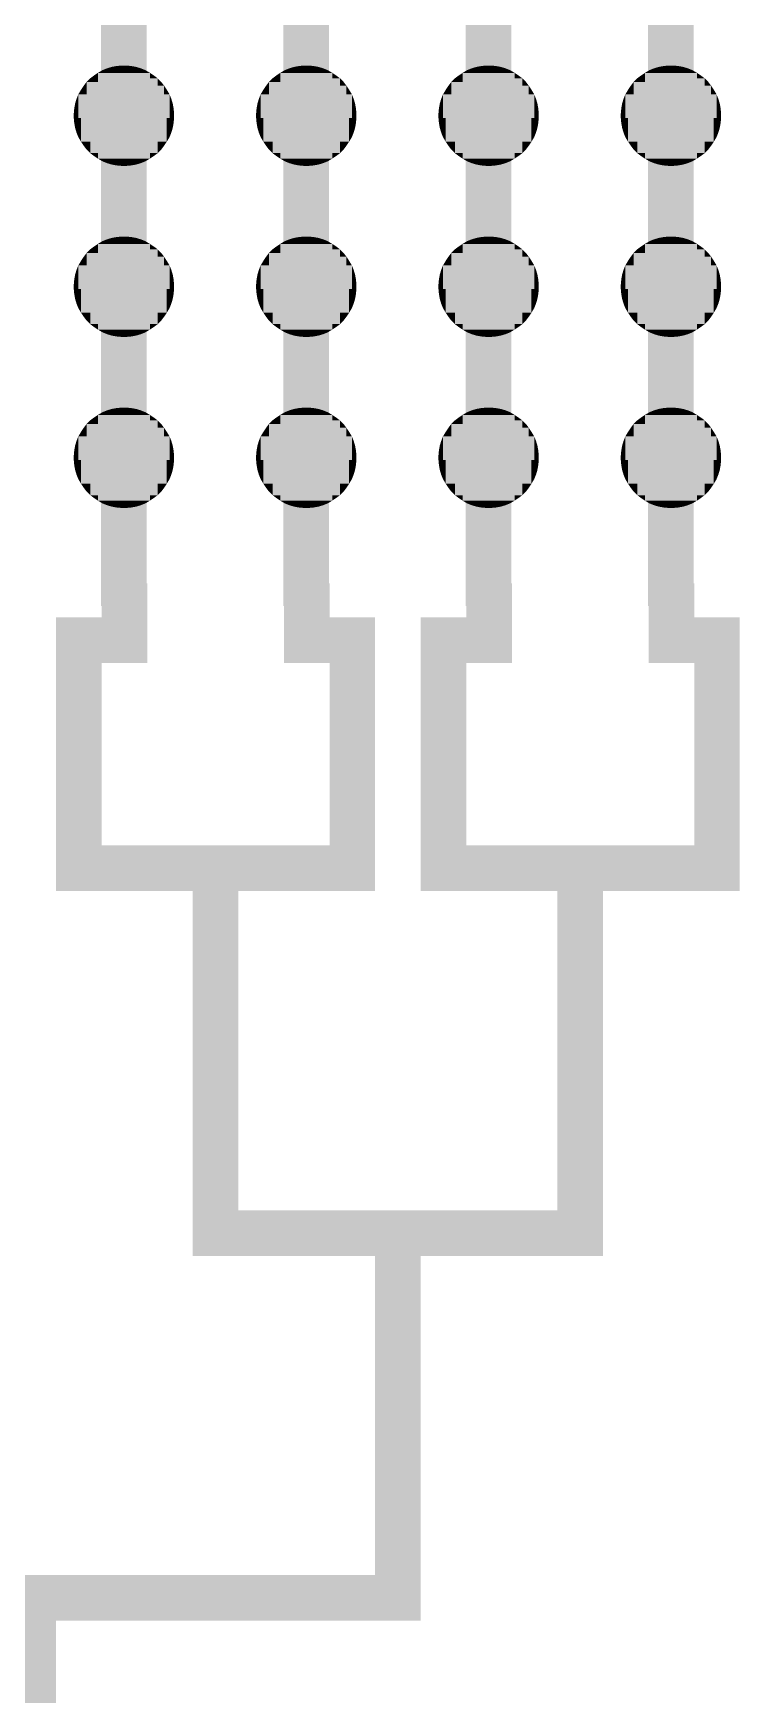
# Model space of a CAD drawing. Extents: x -40166 to 40284, y -45890 to 44060.
# Drawn here: x -35915 to -34365, y 10923 to 14566 of the extents above; entities that cross this region are included whole.
import ezdxf

# ---------------------------------------------------------------- set-up
doc = ezdxf.new("R2010")
doc.units = 0
for name, color, linetype in [('10', 12, 'CONTINUOUS'), ('11', 13, 'CONTINUOUS'), ('12', 14, 'CONTINUOUS'), ('13', 15, 'CONTINUOUS'), ('14', 16, 'CONTINUOUS'), ('15', 17, 'CONTINUOUS'), ('16', 18, 'CONTINUOUS'), ('17', 19, 'CONTINUOUS'), ('18', 20, 'CONTINUOUS'), ('19', 21, 'CONTINUOUS'), ('20', 22, 'CONTINUOUS'), ('21', 23, 'CONTINUOUS'), ('22', 24, 'CONTINUOUS'), ('23', 25, 'CONTINUOUS'), ('24', 26, 'CONTINUOUS'), ('25', 27, 'CONTINUOUS'), ('26', 28, 'CONTINUOUS'), ('27', 29, 'CONTINUOUS'), ('28', 30, 'CONTINUOUS'), ('29', 31, 'CONTINUOUS'), ('3', 6, 'CONTINUOUS'), ('30', 32, 'CONTINUOUS'), ('31', 33, 'CONTINUOUS'), ('32', 34, 'CONTINUOUS'), ('33', 35, 'CONTINUOUS'), ('34', 36, 'CONTINUOUS'), ('35', 37, 'CONTINUOUS'), ('36', 38, 'CONTINUOUS'), ('37', 39, 'CONTINUOUS'), ('38', 40, 'CONTINUOUS'), ('39', 41, 'CONTINUOUS'), ('40', 42, 'CONTINUOUS'), ('41', 43, 'CONTINUOUS'), ('42', 44, 'CONTINUOUS'), ('43', 45, 'CONTINUOUS'), ('44', 46, 'CONTINUOUS'), ('45', 47, 'CONTINUOUS'), ('46', 48, 'CONTINUOUS'), ('47', 49, 'CONTINUOUS'), ('48', 50, 'CONTINUOUS'), ('49', 51, 'CONTINUOUS'), ('5', 7, 'CONTINUOUS'), ('50', 52, 'CONTINUOUS'), ('6', 8, 'CONTINUOUS'), ('7', 9, 'CONTINUOUS'), ('8', 10, 'CONTINUOUS'), ('9', 11, 'CONTINUOUS'), ('L1D0_square', 2, 'CONTINUOUS'), ('L2D0_round', 3, 'CONTINUOUS')]:
    doc.layers.add(name, color=color, linetype=linetype)

# ---------------------------------------------------------------- blocks, each defined once
blk = doc.blocks.new('CIRCLE$5')
at = {"layer": 'L1D0_square'}
for points in [[(-27, 107), (-16, 109), (-5, 107), (-5, 110)], [(-5, 107), (-5, 110), (5, 107), (5, 110)], [(5, 107), (5, 110), (16, 107), (16, 109)], [(-94, 57), (-88, 66), (-82, 57), (-82, 74)], [(-82, 74), (-74, 82), (-57, 74), (-57, 82)], [(-82, 47), (-82, 74), (-5, 47), (-5, 74)], [(-74, 82), (-66, 88), (-57, 82), (-57, 94)], [(-57, 94), (-47, 100), (-27, 94), (-27, 100)], [(-57, 74), (-57, 94), (-5, 74), (-5, 94)], [(-47, 100), (-37, 104), (-27, 100), (-27, 107)], [(-27, 94), (-27, 107), (-5, 94), (-5, 107)], [(-5, 94), (-5, 107), (27, 94), (27, 107)], [(-5, 82), (-5, 94), (57, 82), (57, 94)], [(-5, 66), (-5, 82), (74, 66), (74, 82)], [(16, 107), (16, 109), (27, 107)], [(27, 100), (27, 107), (47, 100), (37, 104)], [(27, 94), (27, 100), (57, 94), (47, 100)], [(57, 82), (57, 94), (74, 82), (66, 88)], [(74, 66), (74, 82), (88, 66), (82, 74)], [(-107, 27), (-104, 37), (-100, 27), (-100, 47)], [(-100, 47), (-94, 57), (-82, 47), (-82, 57)], [(-100, -5), (-100, 47), (100, -5), (100, 47)], [(-5, 47), (-5, 66), (88, 47), (88, 66)], [(88, 47), (88, 66), (100, 47), (94, 57)], [(100, 27), (100, 47), (107, 27), (104, 37)], [(-110, 5), (-109, 16), (-100, 5), (-100, 16)], [(-110, -5), (-110, 5), (-100, -5), (-100, 5)], [(-109, 16), (-107, 27), (-100, 16), (-100, 27)], [(100, 16), (100, 27), (109, 16), (107, 27)], [(100, 5), (100, 16), (110, 5), (109, 16)], [(100, -5), (100, 5), (110, -5), (110, 5)], [(-109, -16), (-110, -5), (-94, -16), (-94, -5)], [(-107, -27), (-109, -16), (-94, -27), (-94, -16)], [(-104, -37), (-107, -27), (-94, -37), (-94, -27)], [(-94, -57), (-94, -5), (94, -57), (94, -5)], [(94, -16), (94, -5), (109, -16), (110, -5)], [(94, -27), (94, -16), (107, -27), (109, -16)], [(94, -37), (94, -27), (104, -37), (107, -27)], [(-100, -47), (-104, -37), (-94, -47), (-94, -37)], [(-94, -57), (-100, -47), (-94, -47)], [(-88, -66), (-94, -57), (-74, -66), (-74, -57)], [(-82, -74), (-88, -66), (-74, -74), (-74, -66)], [(-74, -82), (-74, -57), (-5, -82), (-5, -57)], [(-5, -82), (-5, -57), (74, -82), (74, -57)], [(74, -66), (74, -57), (88, -66), (94, -57)], [(74, -82), (74, -66), (82, -74), (88, -66)], [(94, -57), (94, -37), (100, -47), (104, -37)], [(-74, -82), (-82, -74), (-74, -74)], [(-57, -94), (-66, -88), (-57, -82), (-74, -82)], [(-57, -94), (-57, -82), (-5, -94), (-5, -82)], [(-47, -100), (-57, -94), (-27, -100), (-27, -94)], [(-27, -107), (-37, -104), (-27, -100), (-47, -100)], [(-27, -107), (-27, -94), (-5, -107), (-5, -94)], [(-5, -110), (-16, -109), (-5, -107), (-27, -107)], [(-5, -94), (-5, -82), (57, -94), (57, -82)], [(-5, -107), (-5, -94), (27, -107), (27, -94)], [(-5, -110), (-5, -107), (5, -110), (5, -107)], [(5, -110), (5, -107), (16, -109), (16, -107)], [(16, -109), (16, -107), (27, -107)], [(27, -100), (27, -94), (47, -100), (57, -94)], [(27, -107), (27, -100), (37, -104), (47, -100)], [(57, -94), (57, -82), (66, -88), (74, -82)]]:
    blk.add_solid(points, dxfattribs=at)
blk = doc.blocks.new('chamber')
at = {"layer": '10'}
for points in [[(-85, -250), (-85, 25), (-84, -250), (-84, 25)], [(-67, -250), (-67, 25), (-66, -250), (-66, 25)]]:
    blk.add_solid(points, dxfattribs=at)
at = {"layer": '11'}
for points in [[(-86, -250), (-86, 25), (-85, -250), (-85, 25)], [(-66, -250), (-66, 25), (-65, -250), (-65, 25)]]:
    blk.add_solid(points, dxfattribs=at)
at = {"layer": '12'}
for points in [[(-87, -250), (-87, 25), (-86, -250), (-86, 25)], [(-65, -250), (-65, 25), (-64, -250), (-64, 25)]]:
    blk.add_solid(points, dxfattribs=at)
at = {"layer": '13'}
for points in [[(-88, -250), (-88, 25), (-87, -250), (-87, 25)], [(-64, -250), (-64, 25), (-63, -250), (-63, 25)]]:
    blk.add_solid(points, dxfattribs=at)
at = {"layer": '14'}
for points in [[(-89, -250), (-89, 25), (-88, -250), (-88, 25)], [(-63, -250), (-63, 25), (-62, -250), (-62, 25)]]:
    blk.add_solid(points, dxfattribs=at)
at = {"layer": '15'}
for points in [[(-90, -250), (-90, 25), (-89, -250), (-89, 25)], [(-62, -250), (-62, 25), (-61, -250), (-61, 25)]]:
    blk.add_solid(points, dxfattribs=at)
at = {"layer": '16'}
for points in [[(-91, -250), (-91, 25), (-90, -250), (-90, 25)], [(-61, -250), (-61, 25), (-60, -250), (-60, 25)]]:
    blk.add_solid(points, dxfattribs=at)
at = {"layer": '17'}
for points in [[(-92, -250), (-92, 25), (-91, -250), (-91, 25)], [(-60, -250), (-60, 25), (-59, -250), (-59, 25)]]:
    blk.add_solid(points, dxfattribs=at)
at = {"layer": '18'}
for points in [[(-93, -250), (-93, 25), (-92, -250), (-92, 25)], [(-59, -250), (-59, 25), (-58, -250), (-58, 25)]]:
    blk.add_solid(points, dxfattribs=at)
at = {"layer": '19'}
for points in [[(-94, -250), (-94, 25), (-93, -250), (-93, 25)], [(-58, -250), (-58, 25), (-57, -250), (-57, 25)]]:
    blk.add_solid(points, dxfattribs=at)
at = {"layer": '20'}
for points in [[(-95, -250), (-95, 25), (-94, -250), (-94, 25)], [(-57, -250), (-57, 25), (-56, -250), (-56, 25)]]:
    blk.add_solid(points, dxfattribs=at)
at = {"layer": '21'}
for points in [[(-96, -250), (-96, 25), (-95, -250), (-95, 25)], [(-56, -250), (-56, 25), (-55, -250), (-55, 25)]]:
    blk.add_solid(points, dxfattribs=at)
at = {"layer": '22'}
for points in [[(-97, -250), (-97, 25), (-96, -250), (-96, 25)], [(-55, -250), (-55, 25), (-54, -250), (-54, 25)]]:
    blk.add_solid(points, dxfattribs=at)
at = {"layer": '23'}
for points in [[(-98, -250), (-98, 25), (-97, -250), (-97, 25)], [(-54, -250), (-54, 25), (-53, -250), (-53, 25)]]:
    blk.add_solid(points, dxfattribs=at)
at = {"layer": '24'}
for points in [[(-99, -250), (-99, 25), (-98, -250), (-98, 25)], [(-53, -250), (-53, 25), (-52, -250), (-52, 25)]]:
    blk.add_solid(points, dxfattribs=at)
at = {"layer": '25'}
for points in [[(-100, -250), (-100, 25), (-99, -250), (-99, 25)], [(-52, -250), (-52, 25), (-51, -250), (-51, 25)]]:
    blk.add_solid(points, dxfattribs=at)
at = {"layer": '26'}
for points in [[(-101, -250), (-101, 25), (-100, -250), (-100, 25)], [(-51, -250), (-51, 25), (-50, -250), (-50, 25)]]:
    blk.add_solid(points, dxfattribs=at)
at = {"layer": '27'}
for points in [[(-102, -250), (-102, 25), (-101, -250), (-101, 25)], [(-50, -250), (-50, 25), (-49, -250), (-49, 25)]]:
    blk.add_solid(points, dxfattribs=at)
at = {"layer": '28'}
for points in [[(-103, -250), (-103, 25), (-102, -250), (-102, 25)], [(-49, -250), (-49, 25), (-48, -250), (-48, 25)]]:
    blk.add_solid(points, dxfattribs=at)
at = {"layer": '29'}
for points in [[(-104, -250), (-104, 25), (-103, -250), (-103, 25)], [(-48, -250), (-48, 25), (-47, -250), (-47, 25)]]:
    blk.add_solid(points, dxfattribs=at)
at = {"layer": '3'}
for points in [[(-78, -250), (-78, 25), (-76, -250), (-76, 25)], [(-75, -250), (-75, 25), (-73, -250), (-73, 25)]]:
    blk.add_solid(points, dxfattribs=at)
at = {"layer": '30'}
for points in [[(-105, -250), (-105, 25), (-104, -250), (-104, 25)], [(-47, -250), (-47, 25), (-46, -250), (-46, 25)]]:
    blk.add_solid(points, dxfattribs=at)
at = {"layer": '31'}
for points in [[(-106, -250), (-106, 25), (-105, -250), (-105, 25)], [(-46, -250), (-46, 25), (-45, -250), (-45, 25)]]:
    blk.add_solid(points, dxfattribs=at)
at = {"layer": '32'}
for points in [[(-107, -250), (-107, 25), (-106, -250), (-106, 25)], [(-45, -250), (-45, 25), (-44, -250), (-44, 25)]]:
    blk.add_solid(points, dxfattribs=at)
at = {"layer": '33'}
for points in [[(-108, -250), (-108, 25), (-107, -250), (-107, 25)], [(-44, -250), (-44, 25), (-43, -250), (-43, 25)]]:
    blk.add_solid(points, dxfattribs=at)
at = {"layer": '34'}
for points in [[(-109, -250), (-109, 25), (-108, -250), (-108, 25)], [(-43, -250), (-43, 25), (-42, -250), (-42, 25)]]:
    blk.add_solid(points, dxfattribs=at)
at = {"layer": '35'}
for points in [[(-110, -250), (-110, 25), (-109, -250), (-109, 25)], [(-42, -250), (-42, 25), (-41, -250), (-41, 25)]]:
    blk.add_solid(points, dxfattribs=at)
at = {"layer": '36'}
for points in [[(-111, -250), (-111, 25), (-110, -250), (-110, 25)], [(-41, -250), (-41, 25), (-40, -250), (-40, 25)]]:
    blk.add_solid(points, dxfattribs=at)
at = {"layer": '37'}
for points in [[(-112, -250), (-112, 25), (-111, -250), (-111, 25)], [(-40, -250), (-40, 25), (-39, -250), (-39, 25)]]:
    blk.add_solid(points, dxfattribs=at)
at = {"layer": '38'}
for points in [[(-113, -250), (-113, 25), (-112, -250), (-112, 25)], [(-39, -250), (-39, 25), (-38, -250), (-38, 25)]]:
    blk.add_solid(points, dxfattribs=at)
at = {"layer": '39'}
for points in [[(-114, -250), (-114, 25), (-113, -250), (-113, 25)], [(-38, -250), (-38, 25), (-37, -250), (-37, 25)]]:
    blk.add_solid(points, dxfattribs=at)
at = {"layer": '40'}
for points in [[(-115, -250), (-115, 25), (-114, -250), (-114, 25)], [(-37, -250), (-37, 25), (-36, -250), (-36, 25)]]:
    blk.add_solid(points, dxfattribs=at)
at = {"layer": '41'}
for points in [[(-116, -250), (-116, 25), (-115, -250), (-115, 25)], [(-36, -250), (-36, 25), (-35, -250), (-35, 25)]]:
    blk.add_solid(points, dxfattribs=at)
at = {"layer": '42'}
for points in [[(-117, -250), (-117, 25), (-116, -250), (-116, 25)], [(-35, -250), (-35, 25), (-34, -250), (-34, 25)]]:
    blk.add_solid(points, dxfattribs=at)
at = {"layer": '43'}
for points in [[(-118, -250), (-118, 25), (-117, -250), (-117, 25)], [(-34, -250), (-34, 25), (-33, -250), (-33, 25)]]:
    blk.add_solid(points, dxfattribs=at)
at = {"layer": '44'}
for points in [[(-119, -250), (-119, 25), (-118, -250), (-118, 25)], [(-33, -250), (-33, 25), (-32, -250), (-32, 25)]]:
    blk.add_solid(points, dxfattribs=at)
at = {"layer": '45'}
for points in [[(-120, -250), (-120, 25), (-119, -250), (-119, 25)], [(-32, -250), (-32, 25), (-31, -250), (-31, 25)]]:
    blk.add_solid(points, dxfattribs=at)
at = {"layer": '46'}
for points in [[(-121, -250), (-121, 25), (-120, -250), (-120, 25)], [(-31, -250), (-31, 25), (-30, -250), (-30, 25)]]:
    blk.add_solid(points, dxfattribs=at)
at = {"layer": '47'}
for points in [[(-122, -250), (-122, 25), (-121, -250), (-121, 25)], [(-30, -250), (-30, 25), (-29, -250), (-29, 25)]]:
    blk.add_solid(points, dxfattribs=at)
at = {"layer": '48'}
for points in [[(-123, -250), (-123, 25), (-122, -250), (-122, 25)], [(-29, -250), (-29, 25), (-28, -250), (-28, 25)]]:
    blk.add_solid(points, dxfattribs=at)
at = {"layer": '49'}
for points in [[(-124, -250), (-124, 25), (-123, -250), (-123, 25)], [(-28, -250), (-28, 25), (-27, -250), (-27, 25)]]:
    blk.add_solid(points, dxfattribs=at)
at = {"layer": '5'}
for points in [[(-80, -250), (-80, 25), (-78, -250), (-78, 25)], [(-73, -250), (-73, 25), (-71, -250), (-71, 25)]]:
    blk.add_solid(points, dxfattribs=at)
at = {"layer": '50'}
for points in [[(-125, -250), (-125, 25), (-124, -250), (-124, 25)], [(-27, -250), (-27, 25), (-26, -250), (-26, 25)], [(-26, -250), (-26, 25), (-25, -250), (-25, 25)]]:
    blk.add_solid(points, dxfattribs=at)
at = {"layer": '6'}
for points in [[(-81, -250), (-81, 25), (-80, -250), (-80, 25)], [(-71, -250), (-71, 25), (-70, -250), (-70, 25)]]:
    blk.add_solid(points, dxfattribs=at)
at = {"layer": '7'}
for points in [[(-82, -250), (-82, 25), (-81, -250), (-81, 25)], [(-70, -250), (-70, 25), (-69, -250), (-69, 25)]]:
    blk.add_solid(points, dxfattribs=at)
at = {"layer": '8'}
for points in [[(-83, -250), (-83, 25), (-82, -250), (-82, 25)], [(-69, -250), (-69, 25), (-68, -250), (-68, 25)]]:
    blk.add_solid(points, dxfattribs=at)
at = {"layer": '9'}
for points in [[(-84, -250), (-84, 25), (-83, -250), (-83, 25)], [(-68, -250), (-68, 25), (-67, -250), (-67, 25)]]:
    blk.add_solid(points, dxfattribs=at)
at = {"layer": 'L2D0_round'}
blk.add_solid([(-125, -250), (-125, 25), (-25, -250), (-25, 25)], dxfattribs=at)
blk.add_blockref('CIRCLE$5', (-75, 75))
blk = doc.blocks.new('device')
at = {"layer": '10'}
for points in [[(176, -4292), (176, -4291), (876, -4292), (876, -4291)], [(976, -4292), (976, -4291), (1676, -4292), (1676, -4291)], [(176, -4310), (176, -4309), (876, -4310), (876, -4309)], [(976, -4310), (976, -4309), (1676, -4310), (1676, -4309)], [(576, -5092), (576, -5091), (1276, -5092), (1276, -5091)], [(576, -5110), (576, -5109), (1276, -5110), (1276, -5109)], [(-224, -5892), (-224, -5891), (476, -5892), (476, -5891)], [(-224, -5910), (-224, -5909), (476, -5910), (476, -5909)]]:
    blk.add_solid(points, dxfattribs=at)
at = {"layer": '11'}
for points in [[(176, -4291), (176, -4290), (876, -4291), (876, -4290)], [(976, -4291), (976, -4290), (1676, -4291), (1676, -4290)], [(176, -4311), (176, -4310), (876, -4311), (876, -4310)], [(976, -4311), (976, -4310), (1676, -4311), (1676, -4310)], [(576, -5091), (576, -5090), (1276, -5091), (1276, -5090)], [(576, -5111), (576, -5110), (1276, -5111), (1276, -5110)], [(-224, -5891), (-224, -5890), (476, -5891), (476, -5890)], [(-224, -5911), (-224, -5910), (476, -5911), (476, -5910)]]:
    blk.add_solid(points, dxfattribs=at)
at = {"layer": '12'}
for points in [[(176, -4290), (176, -4289), (876, -4290), (876, -4289)], [(976, -4290), (976, -4289), (1676, -4290), (1676, -4289)], [(176, -4312), (176, -4311), (876, -4312), (876, -4311)], [(976, -4312), (976, -4311), (1676, -4312), (1676, -4311)], [(576, -5090), (576, -5089), (1276, -5090), (1276, -5089)], [(576, -5112), (576, -5111), (1276, -5112), (1276, -5111)], [(-224, -5890), (-224, -5889), (476, -5890), (476, -5889)], [(-224, -5912), (-224, -5911), (476, -5912), (476, -5911)]]:
    blk.add_solid(points, dxfattribs=at)
at = {"layer": '13'}
for points in [[(176, -4289), (176, -4288), (876, -4289), (876, -4288)], [(976, -4289), (976, -4288), (1676, -4289), (1676, -4288)], [(176, -4313), (176, -4312), (876, -4313), (876, -4312)], [(976, -4313), (976, -4312), (1676, -4313), (1676, -4312)], [(576, -5089), (576, -5088), (1276, -5089), (1276, -5088)], [(576, -5113), (576, -5112), (1276, -5113), (1276, -5112)], [(-224, -5889), (-224, -5888), (476, -5889), (476, -5888)], [(-224, -5913), (-224, -5912), (476, -5913), (476, -5912)]]:
    blk.add_solid(points, dxfattribs=at)
at = {"layer": '14'}
for points in [[(176, -4288), (176, -4287), (876, -4288), (876, -4287)], [(976, -4288), (976, -4287), (1676, -4288), (1676, -4287)], [(176, -4314), (176, -4313), (876, -4314), (876, -4313)], [(976, -4314), (976, -4313), (1676, -4314), (1676, -4313)], [(576, -5088), (576, -5087), (1276, -5088), (1276, -5087)], [(576, -5114), (576, -5113), (1276, -5114), (1276, -5113)], [(-224, -5888), (-224, -5887), (476, -5888), (476, -5887)], [(-224, -5914), (-224, -5913), (476, -5914), (476, -5913)]]:
    blk.add_solid(points, dxfattribs=at)
at = {"layer": '15'}
for points in [[(176, -4287), (176, -4286), (876, -4287), (876, -4286)], [(976, -4287), (976, -4286), (1676, -4287), (1676, -4286)], [(176, -4315), (176, -4314), (876, -4315), (876, -4314)], [(976, -4315), (976, -4314), (1676, -4315), (1676, -4314)], [(576, -5087), (576, -5086), (1276, -5087), (1276, -5086)], [(576, -5115), (576, -5114), (1276, -5115), (1276, -5114)], [(-224, -5887), (-224, -5886), (476, -5887), (476, -5886)], [(-224, -5915), (-224, -5914), (476, -5915), (476, -5914)]]:
    blk.add_solid(points, dxfattribs=at)
at = {"layer": '16'}
for points in [[(176, -4286), (176, -4285), (876, -4286), (876, -4285)], [(976, -4286), (976, -4285), (1676, -4286), (1676, -4285)], [(176, -4316), (176, -4315), (876, -4316), (876, -4315)], [(976, -4316), (976, -4315), (1676, -4316), (1676, -4315)], [(576, -5086), (576, -5085), (1276, -5086), (1276, -5085)], [(576, -5116), (576, -5115), (1276, -5116), (1276, -5115)], [(-224, -5886), (-224, -5885), (476, -5886), (476, -5885)], [(-224, -5916), (-224, -5915), (476, -5916), (476, -5915)]]:
    blk.add_solid(points, dxfattribs=at)
at = {"layer": '17'}
for points in [[(176, -4285), (176, -4284), (876, -4285), (876, -4284)], [(976, -4285), (976, -4284), (1676, -4285), (1676, -4284)], [(176, -4317), (176, -4316), (876, -4317), (876, -4316)], [(976, -4317), (976, -4316), (1676, -4317), (1676, -4316)], [(576, -5085), (576, -5084), (1276, -5085), (1276, -5084)], [(576, -5117), (576, -5116), (1276, -5117), (1276, -5116)], [(-224, -5885), (-224, -5884), (476, -5885), (476, -5884)], [(-224, -5917), (-224, -5916), (476, -5917), (476, -5916)]]:
    blk.add_solid(points, dxfattribs=at)
at = {"layer": '18'}
for points in [[(176, -4284), (176, -4283), (876, -4284), (876, -4283)], [(976, -4284), (976, -4283), (1676, -4284), (1676, -4283)], [(176, -4318), (176, -4317), (876, -4318), (876, -4317)], [(976, -4318), (976, -4317), (1676, -4318), (1676, -4317)], [(576, -5084), (576, -5083), (1276, -5084), (1276, -5083)], [(576, -5118), (576, -5117), (1276, -5118), (1276, -5117)], [(-224, -5884), (-224, -5883), (476, -5884), (476, -5883)], [(-224, -5918), (-224, -5917), (476, -5918), (476, -5917)]]:
    blk.add_solid(points, dxfattribs=at)
at = {"layer": '19'}
for points in [[(176, -4283), (176, -4282), (876, -4283), (876, -4282)], [(976, -4283), (976, -4282), (1676, -4283), (1676, -4282)], [(176, -4319), (176, -4318), (876, -4319), (876, -4318)], [(976, -4319), (976, -4318), (1676, -4319), (1676, -4318)], [(576, -5083), (576, -5082), (1276, -5083), (1276, -5082)], [(576, -5119), (576, -5118), (1276, -5119), (1276, -5118)], [(-224, -5883), (-224, -5882), (476, -5883), (476, -5882)], [(-224, -5919), (-224, -5918), (476, -5919), (476, -5918)]]:
    blk.add_solid(points, dxfattribs=at)
at = {"layer": '20'}
for points in [[(176, -4282), (176, -4281), (876, -4282), (876, -4281)], [(976, -4282), (976, -4281), (1676, -4282), (1676, -4281)], [(176, -4320), (176, -4319), (876, -4320), (876, -4319)], [(976, -4320), (976, -4319), (1676, -4320), (1676, -4319)], [(576, -5082), (576, -5081), (1276, -5082), (1276, -5081)], [(576, -5120), (576, -5119), (1276, -5120), (1276, -5119)], [(-224, -5882), (-224, -5881), (476, -5882), (476, -5881)], [(-224, -5920), (-224, -5919), (476, -5920), (476, -5919)]]:
    blk.add_solid(points, dxfattribs=at)
at = {"layer": '21'}
for points in [[(176, -4281), (176, -4280), (876, -4281), (876, -4280)], [(976, -4281), (976, -4280), (1676, -4281), (1676, -4280)], [(176, -4321), (176, -4320), (876, -4321), (876, -4320)], [(976, -4321), (976, -4320), (1676, -4321), (1676, -4320)], [(576, -5081), (576, -5080), (1276, -5081), (1276, -5080)], [(576, -5121), (576, -5120), (1276, -5121), (1276, -5120)], [(-224, -5881), (-224, -5880), (476, -5881), (476, -5880)], [(-224, -5921), (-224, -5920), (476, -5921), (476, -5920)]]:
    blk.add_solid(points, dxfattribs=at)
at = {"layer": '22'}
for points in [[(176, -4280), (176, -4279), (876, -4280), (876, -4279)], [(976, -4280), (976, -4279), (1676, -4280), (1676, -4279)], [(176, -4322), (176, -4321), (876, -4322), (876, -4321)], [(976, -4322), (976, -4321), (1676, -4322), (1676, -4321)], [(576, -5080), (576, -5079), (1276, -5080), (1276, -5079)], [(576, -5122), (576, -5121), (1276, -5122), (1276, -5121)], [(-224, -5880), (-224, -5879), (476, -5880), (476, -5879)], [(-224, -5922), (-224, -5921), (476, -5922), (476, -5921)]]:
    blk.add_solid(points, dxfattribs=at)
at = {"layer": '23'}
for points in [[(176, -4279), (176, -4278), (876, -4279), (876, -4278)], [(976, -4279), (976, -4278), (1676, -4279), (1676, -4278)], [(176, -4323), (176, -4322), (876, -4323), (876, -4322)], [(976, -4323), (976, -4322), (1676, -4323), (1676, -4322)], [(576, -5079), (576, -5078), (1276, -5079), (1276, -5078)], [(576, -5123), (576, -5122), (1276, -5123), (1276, -5122)], [(-224, -5879), (-224, -5878), (476, -5879), (476, -5878)], [(-224, -5923), (-224, -5922), (476, -5923), (476, -5922)]]:
    blk.add_solid(points, dxfattribs=at)
at = {"layer": '24'}
for points in [[(176, -4278), (176, -4277), (876, -4278), (876, -4277)], [(976, -4278), (976, -4277), (1676, -4278), (1676, -4277)], [(176, -4324), (176, -4323), (876, -4324), (876, -4323)], [(976, -4324), (976, -4323), (1676, -4324), (1676, -4323)], [(576, -5078), (576, -5077), (1276, -5078), (1276, -5077)], [(576, -5124), (576, -5123), (1276, -5124), (1276, -5123)], [(-224, -5878), (-224, -5877), (476, -5878), (476, -5877)], [(-224, -5924), (-224, -5923), (476, -5924), (476, -5923)]]:
    blk.add_solid(points, dxfattribs=at)
at = {"layer": '25'}
for points in [[(176, -4277), (176, -4276), (876, -4277), (876, -4276)], [(976, -4277), (976, -4276), (1676, -4277), (1676, -4276)], [(176, -4325), (176, -4324), (876, -4325), (876, -4324)], [(976, -4325), (976, -4324), (1676, -4325), (1676, -4324)], [(576, -5077), (576, -5076), (1276, -5077), (1276, -5076)], [(576, -5125), (576, -5124), (1276, -5125), (1276, -5124)], [(-224, -5877), (-224, -5876), (476, -5877), (476, -5876)], [(-224, -5925), (-224, -5924), (476, -5925), (476, -5924)]]:
    blk.add_solid(points, dxfattribs=at)
at = {"layer": '26'}
for points in [[(176, -4276), (176, -4275), (876, -4276), (876, -4275)], [(976, -4276), (976, -4275), (1676, -4276), (1676, -4275)], [(176, -4326), (176, -4325), (876, -4326), (876, -4325)], [(976, -4326), (976, -4325), (1676, -4326), (1676, -4325)], [(576, -5076), (576, -5075), (1276, -5076), (1276, -5075)], [(576, -5126), (576, -5125), (1276, -5126), (1276, -5125)], [(-224, -5876), (-224, -5875), (476, -5876), (476, -5875)], [(-224, -5926), (-224, -5925), (476, -5926), (476, -5925)]]:
    blk.add_solid(points, dxfattribs=at)
at = {"layer": '27'}
for points in [[(176, -4275), (176, -4274), (876, -4275), (876, -4274)], [(976, -4275), (976, -4274), (1676, -4275), (1676, -4274)], [(176, -4327), (176, -4326), (876, -4327), (876, -4326)], [(976, -4327), (976, -4326), (1676, -4327), (1676, -4326)], [(576, -5075), (576, -5074), (1276, -5075), (1276, -5074)], [(576, -5127), (576, -5126), (1276, -5127), (1276, -5126)], [(-224, -5875), (-224, -5874), (476, -5875), (476, -5874)], [(-224, -5927), (-224, -5926), (476, -5927), (476, -5926)]]:
    blk.add_solid(points, dxfattribs=at)
at = {"layer": '28'}
for points in [[(176, -4274), (176, -4273), (876, -4274), (876, -4273)], [(976, -4274), (976, -4273), (1676, -4274), (1676, -4273)], [(176, -4328), (176, -4327), (876, -4328), (876, -4327)], [(976, -4328), (976, -4327), (1676, -4328), (1676, -4327)], [(576, -5074), (576, -5073), (1276, -5074), (1276, -5073)], [(576, -5128), (576, -5127), (1276, -5128), (1276, -5127)], [(-224, -5874), (-224, -5873), (476, -5874), (476, -5873)], [(-224, -5928), (-224, -5927), (476, -5928), (476, -5927)]]:
    blk.add_solid(points, dxfattribs=at)
at = {"layer": '29'}
for points in [[(176, -4273), (176, -4272), (876, -4273), (876, -4272)], [(976, -4273), (976, -4272), (1676, -4273), (1676, -4272)], [(176, -4329), (176, -4328), (876, -4329), (876, -4328)], [(976, -4329), (976, -4328), (1676, -4329), (1676, -4328)], [(576, -5073), (576, -5072), (1276, -5073), (1276, -5072)], [(576, -5129), (576, -5128), (1276, -5129), (1276, -5128)], [(-224, -5873), (-224, -5872), (476, -5873), (476, -5872)], [(-224, -5929), (-224, -5928), (476, -5929), (476, -5928)]]:
    blk.add_solid(points, dxfattribs=at)
at = {"layer": '3'}
for points in [[(176, -4300), (176, -4298), (876, -4300), (876, -4298)], [(976, -4300), (976, -4298), (1676, -4300), (1676, -4298)], [(176, -4303), (176, -4301), (876, -4303), (876, -4301)], [(976, -4303), (976, -4301), (1676, -4303), (1676, -4301)], [(576, -5100), (576, -5098), (1276, -5100), (1276, -5098)], [(576, -5103), (576, -5101), (1276, -5103), (1276, -5101)], [(-224, -5900), (-224, -5898), (476, -5900), (476, -5898)], [(-224, -5903), (-224, -5901), (476, -5903), (476, -5901)]]:
    blk.add_solid(points, dxfattribs=at)
at = {"layer": '30'}
for points in [[(176, -4272), (176, -4271), (876, -4272), (876, -4271)], [(976, -4272), (976, -4271), (1676, -4272), (1676, -4271)], [(176, -4330), (176, -4329), (876, -4330), (876, -4329)], [(976, -4330), (976, -4329), (1676, -4330), (1676, -4329)], [(576, -5072), (576, -5071), (1276, -5072), (1276, -5071)], [(576, -5130), (576, -5129), (1276, -5130), (1276, -5129)], [(-224, -5872), (-224, -5871), (476, -5872), (476, -5871)], [(-224, -5930), (-224, -5929), (476, -5930), (476, -5929)]]:
    blk.add_solid(points, dxfattribs=at)
at = {"layer": '31'}
for points in [[(176, -4271), (176, -4270), (876, -4271), (876, -4270)], [(976, -4271), (976, -4270), (1676, -4271), (1676, -4270)], [(176, -4331), (176, -4330), (876, -4331), (876, -4330)], [(976, -4331), (976, -4330), (1676, -4331), (1676, -4330)], [(576, -5071), (576, -5070), (1276, -5071), (1276, -5070)], [(576, -5131), (576, -5130), (1276, -5131), (1276, -5130)], [(-224, -5871), (-224, -5870), (476, -5871), (476, -5870)], [(-224, -5931), (-224, -5930), (476, -5931), (476, -5930)]]:
    blk.add_solid(points, dxfattribs=at)
at = {"layer": '32'}
for points in [[(176, -4270), (176, -4269), (876, -4270), (876, -4269)], [(976, -4270), (976, -4269), (1676, -4270), (1676, -4269)], [(176, -4332), (176, -4331), (876, -4332), (876, -4331)], [(976, -4332), (976, -4331), (1676, -4332), (1676, -4331)], [(576, -5070), (576, -5069), (1276, -5070), (1276, -5069)], [(576, -5132), (576, -5131), (1276, -5132), (1276, -5131)], [(-224, -5870), (-224, -5869), (476, -5870), (476, -5869)], [(-224, -5932), (-224, -5931), (476, -5932), (476, -5931)]]:
    blk.add_solid(points, dxfattribs=at)
at = {"layer": '33'}
for points in [[(176, -4269), (176, -4268), (876, -4269), (876, -4268)], [(976, -4269), (976, -4268), (1676, -4269), (1676, -4268)], [(176, -4333), (176, -4332), (876, -4333), (876, -4332)], [(976, -4333), (976, -4332), (1676, -4333), (1676, -4332)], [(576, -5069), (576, -5068), (1276, -5069), (1276, -5068)], [(576, -5133), (576, -5132), (1276, -5133), (1276, -5132)], [(-224, -5869), (-224, -5868), (476, -5869), (476, -5868)], [(-224, -5933), (-224, -5932), (476, -5933), (476, -5932)]]:
    blk.add_solid(points, dxfattribs=at)
at = {"layer": '34'}
for points in [[(176, -4268), (176, -4267), (876, -4268), (876, -4267)], [(976, -4268), (976, -4267), (1676, -4268), (1676, -4267)], [(176, -4334), (176, -4333), (876, -4334), (876, -4333)], [(976, -4334), (976, -4333), (1676, -4334), (1676, -4333)], [(576, -5068), (576, -5067), (1276, -5068), (1276, -5067)], [(576, -5134), (576, -5133), (1276, -5134), (1276, -5133)], [(-224, -5868), (-224, -5867), (476, -5868), (476, -5867)], [(-224, -5934), (-224, -5933), (476, -5934), (476, -5933)]]:
    blk.add_solid(points, dxfattribs=at)
at = {"layer": '35'}
for points in [[(176, -4267), (176, -4266), (876, -4267), (876, -4266)], [(976, -4267), (976, -4266), (1676, -4267), (1676, -4266)], [(176, -4335), (176, -4334), (876, -4335), (876, -4334)], [(976, -4335), (976, -4334), (1676, -4335), (1676, -4334)], [(576, -5067), (576, -5066), (1276, -5067), (1276, -5066)], [(576, -5135), (576, -5134), (1276, -5135), (1276, -5134)], [(-224, -5867), (-224, -5866), (476, -5867), (476, -5866)], [(-224, -5935), (-224, -5934), (476, -5935), (476, -5934)]]:
    blk.add_solid(points, dxfattribs=at)
at = {"layer": '36'}
for points in [[(176, -4266), (176, -4265), (876, -4266), (876, -4265)], [(976, -4266), (976, -4265), (1676, -4266), (1676, -4265)], [(176, -4336), (176, -4335), (876, -4336), (876, -4335)], [(976, -4336), (976, -4335), (1676, -4336), (1676, -4335)], [(576, -5066), (576, -5065), (1276, -5066), (1276, -5065)], [(576, -5136), (576, -5135), (1276, -5136), (1276, -5135)], [(-224, -5866), (-224, -5865), (476, -5866), (476, -5865)], [(-224, -5936), (-224, -5935), (476, -5936), (476, -5935)]]:
    blk.add_solid(points, dxfattribs=at)
at = {"layer": '37'}
for points in [[(176, -4265), (176, -4264), (876, -4265), (876, -4264)], [(976, -4265), (976, -4264), (1676, -4265), (1676, -4264)], [(176, -4337), (176, -4336), (876, -4337), (876, -4336)], [(976, -4337), (976, -4336), (1676, -4337), (1676, -4336)], [(576, -5065), (576, -5064), (1276, -5065), (1276, -5064)], [(576, -5137), (576, -5136), (1276, -5137), (1276, -5136)], [(-224, -5865), (-224, -5864), (476, -5865), (476, -5864)], [(-224, -5937), (-224, -5936), (476, -5937), (476, -5936)]]:
    blk.add_solid(points, dxfattribs=at)
at = {"layer": '38'}
for points in [[(176, -4264), (176, -4263), (876, -4264), (876, -4263)], [(976, -4264), (976, -4263), (1676, -4264), (1676, -4263)], [(176, -4338), (176, -4337), (876, -4338), (876, -4337)], [(976, -4338), (976, -4337), (1676, -4338), (1676, -4337)], [(576, -5064), (576, -5063), (1276, -5064), (1276, -5063)], [(576, -5138), (576, -5137), (1276, -5138), (1276, -5137)], [(-224, -5864), (-224, -5863), (476, -5864), (476, -5863)], [(-224, -5938), (-224, -5937), (476, -5938), (476, -5937)]]:
    blk.add_solid(points, dxfattribs=at)
at = {"layer": '39'}
for points in [[(176, -4263), (176, -4262), (876, -4263), (876, -4262)], [(976, -4263), (976, -4262), (1676, -4263), (1676, -4262)], [(176, -4339), (176, -4338), (876, -4339), (876, -4338)], [(976, -4339), (976, -4338), (1676, -4339), (1676, -4338)], [(576, -5063), (576, -5062), (1276, -5063), (1276, -5062)], [(576, -5139), (576, -5138), (1276, -5139), (1276, -5138)], [(-224, -5863), (-224, -5862), (476, -5863), (476, -5862)], [(-224, -5939), (-224, -5938), (476, -5939), (476, -5938)]]:
    blk.add_solid(points, dxfattribs=at)
at = {"layer": '40'}
for points in [[(176, -4262), (176, -4261), (876, -4262), (876, -4261)], [(976, -4262), (976, -4261), (1676, -4262), (1676, -4261)], [(176, -4340), (176, -4339), (876, -4340), (876, -4339)], [(976, -4340), (976, -4339), (1676, -4340), (1676, -4339)], [(576, -5062), (576, -5061), (1276, -5062), (1276, -5061)], [(576, -5140), (576, -5139), (1276, -5140), (1276, -5139)], [(-224, -5862), (-224, -5861), (476, -5862), (476, -5861)], [(-224, -5940), (-224, -5939), (476, -5940), (476, -5939)]]:
    blk.add_solid(points, dxfattribs=at)
at = {"layer": '41'}
for points in [[(176, -4261), (176, -4260), (876, -4261), (876, -4260)], [(976, -4261), (976, -4260), (1676, -4261), (1676, -4260)], [(176, -4341), (176, -4340), (876, -4341), (876, -4340)], [(976, -4341), (976, -4340), (1676, -4341), (1676, -4340)], [(576, -5061), (576, -5060), (1276, -5061), (1276, -5060)], [(576, -5141), (576, -5140), (1276, -5141), (1276, -5140)], [(-224, -5861), (-224, -5860), (476, -5861), (476, -5860)], [(-224, -5941), (-224, -5940), (476, -5941), (476, -5940)]]:
    blk.add_solid(points, dxfattribs=at)
at = {"layer": '42'}
for points in [[(176, -4260), (176, -4259), (876, -4260), (876, -4259)], [(976, -4260), (976, -4259), (1676, -4260), (1676, -4259)], [(176, -4342), (176, -4341), (876, -4342), (876, -4341)], [(976, -4342), (976, -4341), (1676, -4342), (1676, -4341)], [(576, -5060), (576, -5059), (1276, -5060), (1276, -5059)], [(576, -5142), (576, -5141), (1276, -5142), (1276, -5141)], [(-224, -5860), (-224, -5859), (476, -5860), (476, -5859)], [(-224, -5942), (-224, -5941), (476, -5942), (476, -5941)]]:
    blk.add_solid(points, dxfattribs=at)
at = {"layer": '43'}
for points in [[(176, -4259), (176, -4258), (876, -4259), (876, -4258)], [(976, -4259), (976, -4258), (1676, -4259), (1676, -4258)], [(176, -4343), (176, -4342), (876, -4343), (876, -4342)], [(976, -4343), (976, -4342), (1676, -4343), (1676, -4342)], [(576, -5059), (576, -5058), (1276, -5059), (1276, -5058)], [(576, -5143), (576, -5142), (1276, -5143), (1276, -5142)], [(-224, -5859), (-224, -5858), (476, -5859), (476, -5858)], [(-224, -5943), (-224, -5942), (476, -5943), (476, -5942)]]:
    blk.add_solid(points, dxfattribs=at)
at = {"layer": '44'}
for points in [[(176, -4258), (176, -4257), (876, -4258), (876, -4257)], [(976, -4258), (976, -4257), (1676, -4258), (1676, -4257)], [(176, -4344), (176, -4343), (876, -4344), (876, -4343)], [(976, -4344), (976, -4343), (1676, -4344), (1676, -4343)], [(576, -5058), (576, -5057), (1276, -5058), (1276, -5057)], [(576, -5144), (576, -5143), (1276, -5144), (1276, -5143)], [(-224, -5858), (-224, -5857), (476, -5858), (476, -5857)], [(-224, -5944), (-224, -5943), (476, -5944), (476, -5943)]]:
    blk.add_solid(points, dxfattribs=at)
at = {"layer": '45'}
for points in [[(176, -4257), (176, -4256), (876, -4257), (876, -4256)], [(976, -4257), (976, -4256), (1676, -4257), (1676, -4256)], [(176, -4345), (176, -4344), (876, -4345), (876, -4344)], [(976, -4345), (976, -4344), (1676, -4345), (1676, -4344)], [(576, -5057), (576, -5056), (1276, -5057), (1276, -5056)], [(576, -5145), (576, -5144), (1276, -5145), (1276, -5144)], [(-224, -5857), (-224, -5856), (476, -5857), (476, -5856)], [(-224, -5945), (-224, -5944), (476, -5945), (476, -5944)]]:
    blk.add_solid(points, dxfattribs=at)
at = {"layer": '46'}
for points in [[(176, -4256), (176, -4255), (876, -4256), (876, -4255)], [(976, -4256), (976, -4255), (1676, -4256), (1676, -4255)], [(176, -4346), (176, -4345), (876, -4346), (876, -4345)], [(976, -4346), (976, -4345), (1676, -4346), (1676, -4345)], [(576, -5056), (576, -5055), (1276, -5056), (1276, -5055)], [(576, -5146), (576, -5145), (1276, -5146), (1276, -5145)], [(-224, -5856), (-224, -5855), (476, -5856), (476, -5855)], [(-224, -5946), (-224, -5945), (476, -5946), (476, -5945)]]:
    blk.add_solid(points, dxfattribs=at)
at = {"layer": '47'}
for points in [[(176, -4255), (176, -4254), (876, -4255), (876, -4254)], [(976, -4255), (976, -4254), (1676, -4255), (1676, -4254)], [(176, -4347), (176, -4346), (876, -4347), (876, -4346)], [(976, -4347), (976, -4346), (1676, -4347), (1676, -4346)], [(576, -5055), (576, -5054), (1276, -5055), (1276, -5054)], [(576, -5147), (576, -5146), (1276, -5147), (1276, -5146)], [(-224, -5855), (-224, -5854), (476, -5855), (476, -5854)], [(-224, -5947), (-224, -5946), (476, -5947), (476, -5946)]]:
    blk.add_solid(points, dxfattribs=at)
at = {"layer": '48'}
for points in [[(176, -4254), (176, -4253), (876, -4254), (876, -4253)], [(976, -4254), (976, -4253), (1676, -4254), (1676, -4253)], [(176, -4348), (176, -4347), (876, -4348), (876, -4347)], [(976, -4348), (976, -4347), (1676, -4348), (1676, -4347)], [(576, -5054), (576, -5053), (1276, -5054), (1276, -5053)], [(576, -5148), (576, -5147), (1276, -5148), (1276, -5147)], [(-224, -5854), (-224, -5853), (476, -5854), (476, -5853)], [(-224, -5948), (-224, -5947), (476, -5948), (476, -5947)]]:
    blk.add_solid(points, dxfattribs=at)
at = {"layer": '49'}
for points in [[(176, -4253), (176, -4252), (876, -4253), (876, -4252)], [(976, -4253), (976, -4252), (1676, -4253), (1676, -4252)], [(176, -4349), (176, -4348), (876, -4349), (876, -4348)], [(976, -4349), (976, -4348), (1676, -4349), (1676, -4348)], [(576, -5053), (576, -5052), (1276, -5053), (1276, -5052)], [(576, -5149), (576, -5148), (1276, -5149), (1276, -5148)], [(-224, -5853), (-224, -5852), (476, -5853), (476, -5852)], [(-224, -5949), (-224, -5948), (476, -5949), (476, -5948)]]:
    blk.add_solid(points, dxfattribs=at)
at = {"layer": '5'}
for points in [[(176, -4298), (176, -4296), (876, -4298), (876, -4296)], [(976, -4298), (976, -4296), (1676, -4298), (1676, -4296)], [(176, -4305), (176, -4303), (876, -4305), (876, -4303)], [(976, -4305), (976, -4303), (1676, -4305), (1676, -4303)], [(576, -5098), (576, -5096), (1276, -5098), (1276, -5096)], [(576, -5105), (576, -5103), (1276, -5105), (1276, -5103)], [(-224, -5898), (-224, -5896), (476, -5898), (476, -5896)], [(-224, -5905), (-224, -5903), (476, -5905), (476, -5903)]]:
    blk.add_solid(points, dxfattribs=at)
at = {"layer": '50'}
for points in [[(176, -4251), (176, -4250), (876, -4251), (876, -4250)], [(176, -4252), (176, -4251), (876, -4252), (876, -4251)], [(976, -4251), (976, -4250), (1676, -4251), (1676, -4250)], [(976, -4252), (976, -4251), (1676, -4252), (1676, -4251)], [(176, -4350), (176, -4349), (876, -4350), (876, -4349)], [(976, -4350), (976, -4349), (1676, -4350), (1676, -4349)], [(576, -5051), (576, -5050), (1276, -5051), (1276, -5050)], [(576, -5052), (576, -5051), (1276, -5052), (1276, -5051)], [(576, -5150), (576, -5149), (1276, -5150), (1276, -5149)], [(-224, -5851), (-224, -5850), (476, -5851), (476, -5850)], [(-224, -5852), (-224, -5851), (476, -5852), (476, -5851)], [(-224, -5950), (-224, -5949), (476, -5950), (476, -5949)]]:
    blk.add_solid(points, dxfattribs=at)
at = {"layer": '6'}
for points in [[(176, -4296), (176, -4295), (876, -4296), (876, -4295)], [(976, -4296), (976, -4295), (1676, -4296), (1676, -4295)], [(176, -4306), (176, -4305), (876, -4306), (876, -4305)], [(976, -4306), (976, -4305), (1676, -4306), (1676, -4305)], [(576, -5096), (576, -5095), (1276, -5096), (1276, -5095)], [(576, -5106), (576, -5105), (1276, -5106), (1276, -5105)], [(-224, -5896), (-224, -5895), (476, -5896), (476, -5895)], [(-224, -5906), (-224, -5905), (476, -5906), (476, -5905)]]:
    blk.add_solid(points, dxfattribs=at)
at = {"layer": '7'}
for points in [[(176, -4295), (176, -4294), (876, -4295), (876, -4294)], [(976, -4295), (976, -4294), (1676, -4295), (1676, -4294)], [(176, -4307), (176, -4306), (876, -4307), (876, -4306)], [(976, -4307), (976, -4306), (1676, -4307), (1676, -4306)], [(576, -5095), (576, -5094), (1276, -5095), (1276, -5094)], [(576, -5107), (576, -5106), (1276, -5107), (1276, -5106)], [(-224, -5895), (-224, -5894), (476, -5895), (476, -5894)], [(-224, -5907), (-224, -5906), (476, -5907), (476, -5906)]]:
    blk.add_solid(points, dxfattribs=at)
at = {"layer": '8'}
for points in [[(176, -4294), (176, -4293), (876, -4294), (876, -4293)], [(976, -4294), (976, -4293), (1676, -4294), (1676, -4293)], [(176, -4308), (176, -4307), (876, -4308), (876, -4307)], [(976, -4308), (976, -4307), (1676, -4308), (1676, -4307)], [(576, -5094), (576, -5093), (1276, -5094), (1276, -5093)], [(576, -5108), (576, -5107), (1276, -5108), (1276, -5107)], [(-224, -5894), (-224, -5893), (476, -5894), (476, -5893)], [(-224, -5908), (-224, -5907), (476, -5908), (476, -5907)]]:
    blk.add_solid(points, dxfattribs=at)
at = {"layer": '9'}
for points in [[(176, -4293), (176, -4292), (876, -4293), (876, -4292)], [(976, -4293), (976, -4292), (1676, -4293), (1676, -4292)], [(176, -4309), (176, -4308), (876, -4309), (876, -4308)], [(976, -4309), (976, -4308), (1676, -4309), (1676, -4308)], [(576, -5093), (576, -5092), (1276, -5093), (1276, -5092)], [(576, -5109), (576, -5108), (1276, -5109), (1276, -5108)], [(-224, -5893), (-224, -5892), (476, -5893), (476, -5892)], [(-224, -5909), (-224, -5908), (476, -5909), (476, -5908)]]:
    blk.add_solid(points, dxfattribs=at)
at = {"layer": 'L1D0_square'}
for points in [[(276, -3850), (276, -3675), (376, -3850), (376, -3675)], [(676, -3850), (676, -3675), (776, -3850), (776, -3675)], [(1076, -3850), (1076, -3675), (1176, -3850), (1176, -3675)], [(1476, -3850), (1476, -3675), (1576, -3850), (1576, -3675)], [(176, -3850), (176, -3750), (376, -3850), (376, -3750)], [(176, -4350), (176, -3750), (276, -4350), (276, -3750)], [(276, -3850), (276, -3750), (376, -3850), (376, -3750)], [(676, -3850), (676, -3750), (876, -3850), (876, -3750)], [(676, -3850), (676, -3750), (776, -3850), (776, -3750)], [(776, -4350), (776, -3750), (876, -4350), (876, -3750)], [(976, -3850), (976, -3750), (1176, -3850), (1176, -3750)], [(976, -4350), (976, -3750), (1076, -4350), (1076, -3750)], [(1076, -3850), (1076, -3750), (1176, -3850), (1176, -3750)], [(1476, -3850), (1476, -3750), (1676, -3850), (1676, -3750)], [(1476, -3850), (1476, -3750), (1576, -3850), (1576, -3750)], [(1576, -4350), (1576, -3750), (1676, -4350), (1676, -3750)], [(176, -4350), (176, -4250), (276, -4350), (276, -4250)], [(476, -5150), (476, -4250), (576, -5150), (576, -4250)], [(776, -4350), (776, -4250), (876, -4350), (876, -4250)], [(976, -4350), (976, -4250), (1076, -4350), (1076, -4250)], [(1276, -5150), (1276, -4250), (1376, -5150), (1376, -4250)], [(1576, -4350), (1576, -4250), (1676, -4350), (1676, -4250)], [(476, -5150), (476, -5050), (676, -5150), (676, -5050)], [(876, -5950), (876, -5050), (976, -5950), (976, -5050)], [(1176, -5150), (1176, -5050), (1376, -5150), (1376, -5050)], [(76, -6300), (76, -5850), (176, -6300), (176, -5850)], [(376, -5950), (376, -5850), (976, -5950), (976, -5850)]]:
    blk.add_solid(points, dxfattribs=at)
at = {"layer": 'L2D0_round'}
for points in [[(176, -4350), (176, -4250), (876, -4350), (876, -4250)], [(976, -4350), (976, -4250), (1676, -4350), (1676, -4250)], [(576, -5150), (576, -5050), (1276, -5150), (1276, -5050)], [(-224, -5950), (-224, -5850), (476, -5950), (476, -5850)]]:
    blk.add_solid(points, dxfattribs=at)
for p in [(400, -2350), (800, -2350), (1200, -2350), (1600, -2350), (400, -2725), (800, -2725), (1200, -2725), (1600, -2725), (400, -3100), (800, -3100), (1200, -3100), (1600, -3100), (400, -3475), (800, -3475), (1200, -3475), (1600, -3475)]:
    blk.add_blockref('chamber', p)

msp = doc.modelspace()

# ---------------------------------------------------------------- block references
msp.add_blockref('device', (-36041, 17035))

doc.saveas('drawing.dxf')
